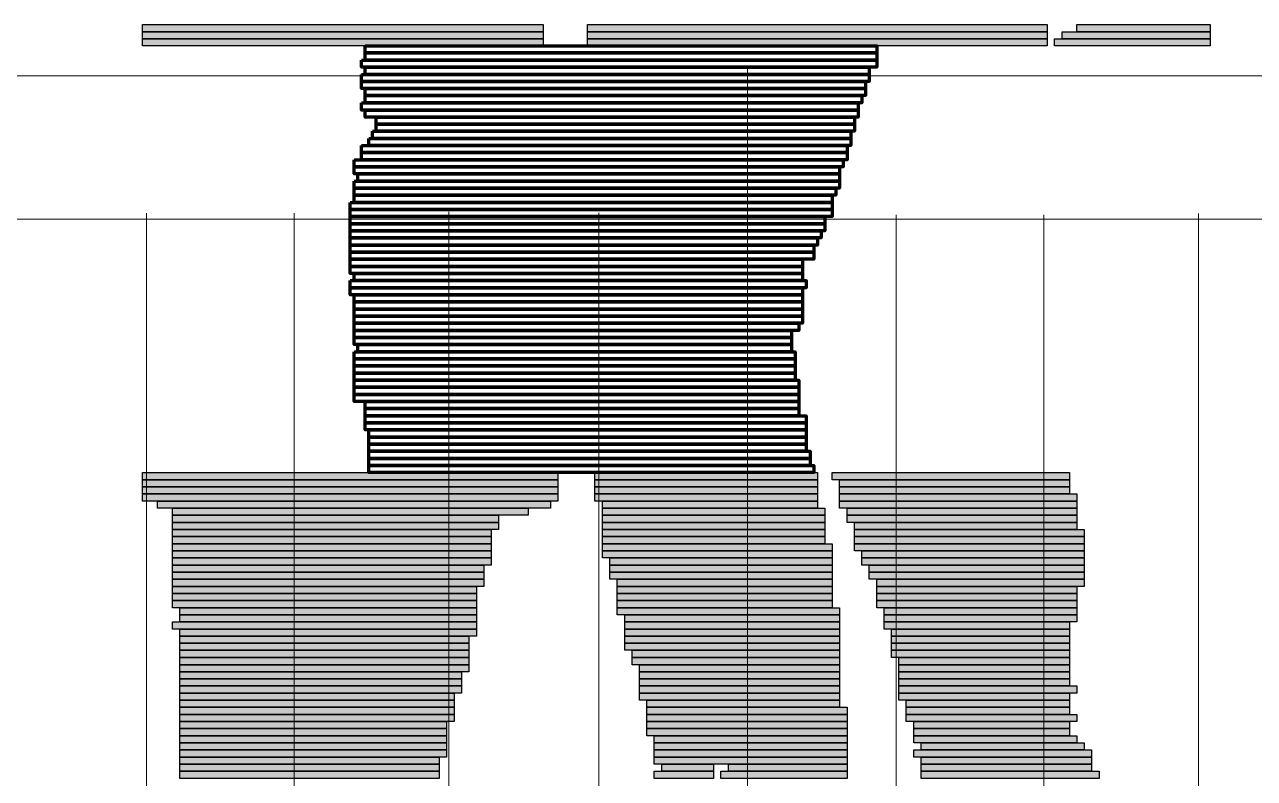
# Model space of a CAD drawing. Header units: millimetres. Extents: x 2 to 42044, y 4087 to 28530.
# Drawn here: x 19372 to 20435, y 15615 to 16267 of the extents above; entities that cross this region are included whole.
import ezdxf

# ---------------------------------------------------------------- set-up
doc = ezdxf.new("R2010")
doc.units = ezdxf.units.MM
doc.header["$LTSCALE"] = 50
doc.layers.add('00_Wand_Bestand', color=7, linetype='Continuous')
doc.layers.add('05_Linien_stark', color=7, linetype='Continuous')

msp = doc.modelspace()

# ---------------------------------------------------------------- hatches: boundary and pattern name
at = {"layer": '00_Wand_Bestand'}
for points in [[(19473.8, 16267), (19820.1, 16267), (19820.1, 16260.9), (19473.8, 16260.9)], [(19858.6, 16267), (20256.2, 16267), (20256.2, 16260.9), (19858.6, 16260.9)], [(20281.8, 16267), (20397.2, 16267), (20397.2, 16260.9), (20281.8, 16260.9)], [(19473.8, 16260.9), (19820.1, 16260.9), (19820.1, 16254.7), (19473.8, 16254.7)], [(19473.8, 16254.7), (19820.1, 16254.7), (19820.1, 16248.6), (19473.8, 16248.6)], [(19858.6, 16260.9), (20256.2, 16260.9), (20256.2, 16254.7), (19858.6, 16254.7)], [(19858.6, 16254.7), (20256.2, 16254.7), (20256.2, 16248.6), (19858.6, 16248.6)], [(20262.6, 16254.7), (20397.2, 16254.7), (20397.2, 16248.6), (20262.6, 16248.6)], [(20269, 16260.9), (20397.2, 16260.9), (20397.2, 16254.7), (20269, 16254.7)], [(19473.8, 15879.7), (19832.9, 15879.7), (19832.9, 15873.5), (19473.8, 15873.5)], [(19473.8, 15873.5), (19832.9, 15873.5), (19832.9, 15867.4), (19473.8, 15867.4)], [(19865, 15879.7), (20057.4, 15879.7), (20057.4, 15873.5), (19865, 15873.5)], [(19865, 15873.5), (20057.4, 15873.5), (20057.4, 15867.4), (19865, 15867.4)], [(20070.2, 15879.7), (20275.4, 15879.7), (20275.4, 15873.5), (20070.2, 15873.5)], [(20076.6, 15873.5), (20275.4, 15873.5), (20275.4, 15867.4), (20076.6, 15867.4)], [(19473.8, 15867.4), (19832.9, 15867.4), (19832.9, 15861.2), (19473.8, 15861.2)], [(19473.8, 15861.2), (19832.9, 15861.2), (19832.9, 15855.1), (19473.8, 15855.1)], [(19865, 15867.4), (20057.4, 15867.4), (20057.4, 15861.2), (19865, 15861.2)], [(19865, 15861.2), (20057.4, 15861.2), (20057.4, 15855.1), (19865, 15855.1)], [(20076.6, 15867.4), (20275.4, 15867.4), (20275.4, 15861.2), (20076.6, 15861.2)], [(20076.6, 15861.2), (20281.8, 15861.2), (20281.8, 15855.1), (20076.6, 15855.1)], [(19486.7, 15855.1), (19826.5, 15855.1), (19826.5, 15848.9), (19486.7, 15848.9)], [(19871.4, 15855.1), (20057.4, 15855.1), (20057.4, 15848.9), (19871.4, 15848.9)], [(20076.6, 15855.1), (20281.8, 15855.1), (20281.8, 15848.9), (20076.6, 15848.9)], [(19499.5, 15848.9), (19807.3, 15848.9), (19807.3, 15842.8), (19499.5, 15842.8)], [(19499.5, 15842.8), (19781.6, 15842.8), (19781.6, 15836.6), (19499.5, 15836.6)], [(19871.4, 15848.9), (20063.8, 15848.9), (20063.8, 15842.8), (19871.4, 15842.8)], [(19871.4, 15842.8), (20063.8, 15842.8), (20063.8, 15836.6), (19871.4, 15836.6)], [(20083, 15848.9), (20281.8, 15848.9), (20281.8, 15842.8), (20083, 15842.8)], [(20083, 15842.8), (20281.8, 15842.8), (20281.8, 15836.6), (20083, 15836.6)], [(19499.5, 15836.6), (19781.6, 15836.6), (19781.6, 15830.4), (19499.5, 15830.4)], [(19499.5, 15830.4), (19775.2, 15830.4), (19775.2, 15824.3), (19499.5, 15824.3)], [(19871.4, 15836.6), (20063.8, 15836.6), (20063.8, 15830.4), (19871.4, 15830.4)], [(19871.4, 15830.4), (20063.8, 15830.4), (20063.8, 15824.3), (19871.4, 15824.3)], [(20089.4, 15836.6), (20281.8, 15836.6), (20281.8, 15830.4), (20089.4, 15830.4)], [(20089.4, 15830.4), (20288.2, 15830.4), (20288.2, 15824.3), (20089.4, 15824.3)], [(19499.5, 15824.3), (19775.2, 15824.3), (19775.2, 15818.2), (19499.5, 15818.2)], [(19499.5, 15818.2), (19775.2, 15818.2), (19775.2, 15812), (19499.5, 15812)], [(19871.4, 15824.3), (20063.8, 15824.3), (20063.8, 15818.2), (19871.4, 15818.2)], [(19871.4, 15818.2), (20070.2, 15818.2), (20070.2, 15812), (19871.4, 15812)], [(20089.4, 15824.3), (20288.2, 15824.3), (20288.2, 15818.2), (20089.4, 15818.2)], [(20089.4, 15818.2), (20288.2, 15818.2), (20288.2, 15812), (20089.4, 15812)], [(19499.5, 15812), (19775.2, 15812), (19775.2, 15805.9), (19499.5, 15805.9)], [(19871.4, 15812), (20070.2, 15812), (20070.2, 15805.9), (19871.4, 15805.9)], [(20095.9, 15812), (20288.2, 15812), (20288.2, 15805.9), (20095.9, 15805.9)], [(19499.5, 15805.9), (19775.2, 15805.9), (19775.2, 15799.7), (19499.5, 15799.7)], [(19499.5, 15799.7), (19768.8, 15799.7), (19768.8, 15793.6), (19499.5, 15793.6)], [(19877.8, 15805.9), (20070.2, 15805.9), (20070.2, 15799.7), (19877.8, 15799.7)], [(19877.8, 15799.7), (20070.2, 15799.7), (20070.2, 15793.6), (19877.8, 15793.6)], [(20095.9, 15805.9), (20288.2, 15805.9), (20288.2, 15799.7), (20095.9, 15799.7)], [(20102.3, 15799.7), (20288.2, 15799.7), (20288.2, 15793.6), (20102.3, 15793.6)], [(19499.5, 15793.6), (19768.8, 15793.6), (19768.8, 15787.4), (19499.5, 15787.4)], [(19499.5, 15787.4), (19768.8, 15787.4), (19768.8, 15781.3), (19499.5, 15781.3)], [(19877.8, 15793.6), (20070.2, 15793.6), (20070.2, 15787.4), (19877.8, 15787.4)], [(19884.2, 15787.4), (20070.2, 15787.4), (20070.2, 15781.3), (19884.2, 15781.3)], [(20102.3, 15793.6), (20288.2, 15793.6), (20288.2, 15787.4), (20102.3, 15787.4)], [(20108.7, 15787.4), (20288.2, 15787.4), (20288.2, 15781.3), (20108.7, 15781.3)], [(19499.5, 15781.3), (19762.4, 15781.3), (19762.4, 15775.1), (19499.5, 15775.1)], [(19499.5, 15775.1), (19762.4, 15775.1), (19762.4, 15769), (19499.5, 15769)], [(19884.2, 15781.3), (20070.2, 15781.3), (20070.2, 15775.1), (19884.2, 15775.1)], [(19884.2, 15775.1), (20070.2, 15775.1), (20070.2, 15769), (19884.2, 15769)], [(20108.7, 15781.3), (20281.8, 15781.3), (20281.8, 15775.1), (20108.7, 15775.1)], [(20108.7, 15775.1), (20281.8, 15775.1), (20281.8, 15769), (20108.7, 15769)], [(19499.5, 15769), (19762.4, 15769), (19762.4, 15762.8), (19499.5, 15762.8)], [(19884.2, 15769), (20070.2, 15769), (20070.2, 15762.8), (19884.2, 15762.8)], [(20108.7, 15769), (20281.8, 15769), (20281.8, 15762.8), (20108.7, 15762.8)], [(19505.9, 15762.8), (19762.4, 15762.8), (19762.4, 15756.7), (19505.9, 15756.7)], [(19505.9, 15756.7), (19762.4, 15756.7), (19762.4, 15750.5), (19505.9, 15750.5)], [(19884.2, 15762.8), (20076.6, 15762.8), (20076.6, 15756.7), (19884.2, 15756.7)], [(19890.7, 15756.7), (20076.6, 15756.7), (20076.6, 15750.5), (19890.7, 15750.5)], [(20115.1, 15762.8), (20281.8, 15762.8), (20281.8, 15756.7), (20115.1, 15756.7)], [(20115.1, 15756.7), (20281.8, 15756.7), (20281.8, 15750.5), (20115.1, 15750.5)], [(19499.5, 15750.5), (19762.4, 15750.5), (19762.4, 15744.4), (19499.5, 15744.4)], [(19505.9, 15744.4), (19762.4, 15744.4), (19762.4, 15738.2), (19505.9, 15738.2)], [(19890.7, 15750.5), (20076.6, 15750.5), (20076.6, 15744.4), (19890.7, 15744.4)], [(19890.7, 15744.4), (20076.6, 15744.4), (20076.6, 15738.2), (19890.7, 15738.2)], [(20115.1, 15750.5), (20275.4, 15750.5), (20275.4, 15744.4), (20115.1, 15744.4)], [(20121.5, 15744.4), (20275.4, 15744.4), (20275.4, 15738.2), (20121.5, 15738.2)], [(19505.9, 15738.2), (19756, 15738.2), (19756, 15732.1), (19505.9, 15732.1)], [(19505.9, 15732.1), (19756, 15732.1), (19756, 15726), (19505.9, 15726)], [(19890.7, 15738.2), (20076.6, 15738.2), (20076.6, 15732.1), (19890.7, 15732.1)], [(19890.7, 15732.1), (20076.6, 15732.1), (20076.6, 15726), (19890.7, 15726)], [(20121.5, 15738.2), (20275.4, 15738.2), (20275.4, 15732.1), (20121.5, 15732.1)], [(20121.5, 15732.1), (20275.4, 15732.1), (20275.4, 15726), (20121.5, 15726)], [(19505.9, 15726), (19756, 15726), (19756, 15719.8), (19505.9, 15719.8)], [(19897.1, 15726), (20076.6, 15726), (20076.6, 15719.8), (19897.1, 15719.8)], [(20121.5, 15726), (20275.4, 15726), (20275.4, 15719.8), (20121.5, 15719.8)], [(19505.9, 15719.8), (19756, 15719.8), (19756, 15713.6), (19505.9, 15713.6)], [(19505.9, 15713.6), (19756, 15713.6), (19756, 15707.5), (19505.9, 15707.5)], [(19897.1, 15719.8), (20076.6, 15719.8), (20076.6, 15713.6), (19897.1, 15713.6)], [(19903.5, 15713.6), (20076.6, 15713.6), (20076.6, 15707.5), (19903.5, 15707.5)], [(20127.9, 15719.8), (20275.4, 15719.8), (20275.4, 15713.6), (20127.9, 15713.6)], [(20127.9, 15713.6), (20275.4, 15713.6), (20275.4, 15707.5), (20127.9, 15707.5)], [(19505.9, 15707.5), (19749.6, 15707.5), (19749.6, 15701.4), (19505.9, 15701.4)], [(19505.9, 15701.4), (19749.6, 15701.4), (19749.6, 15695.2), (19505.9, 15695.2)], [(19903.5, 15707.5), (20076.6, 15707.5), (20076.6, 15701.4), (19903.5, 15701.4)], [(19903.5, 15701.4), (20076.6, 15701.4), (20076.6, 15695.2), (19903.5, 15695.2)], [(20127.9, 15707.5), (20275.4, 15707.5), (20275.4, 15701.4), (20127.9, 15701.4)], [(20127.9, 15701.4), (20275.4, 15701.4), (20275.4, 15695.2), (20127.9, 15695.2)], [(19505.9, 15695.2), (19749.6, 15695.2), (19749.6, 15689.1), (19505.9, 15689.1)], [(19903.5, 15695.2), (20076.6, 15695.2), (20076.6, 15689.1), (19903.5, 15689.1)], [(20127.9, 15695.2), (20281.8, 15695.2), (20281.8, 15689.1), (20127.9, 15689.1)], [(19505.9, 15689.1), (19743.2, 15689.1), (19743.2, 15682.9), (19505.9, 15682.9)], [(19505.9, 15682.9), (19743.2, 15682.9), (19743.2, 15676.8), (19505.9, 15676.8)], [(19903.5, 15689.1), (20076.6, 15689.1), (20076.6, 15682.9), (19903.5, 15682.9)], [(19909.9, 15682.9), (20076.6, 15682.9), (20076.6, 15676.8), (19909.9, 15676.8)], [(20127.9, 15689.1), (20275.4, 15689.1), (20275.4, 15682.9), (20127.9, 15682.9)], [(20134.3, 15682.9), (20275.4, 15682.9), (20275.4, 15676.8), (20134.3, 15676.8)], [(19505.9, 15676.8), (19743.2, 15676.8), (19743.2, 15670.6), (19505.9, 15670.6)], [(19505.9, 15670.6), (19743.2, 15670.6), (19743.2, 15664.5), (19505.9, 15664.5)], [(19909.9, 15676.8), (20083, 15676.8), (20083, 15670.6), (19909.9, 15670.6)], [(19909.9, 15670.6), (20083, 15670.6), (20083, 15664.5), (19909.9, 15664.5)], [(20134.3, 15676.8), (20275.4, 15676.8), (20275.4, 15670.6), (20134.3, 15670.6)], [(20134.3, 15670.6), (20281.8, 15670.6), (20281.8, 15664.5), (20134.3, 15664.5)], [(19505.9, 15664.5), (19736.7, 15664.5), (19736.7, 15658.3), (19505.9, 15658.3)], [(19505.9, 15658.3), (19736.7, 15658.3), (19736.7, 15652.2), (19505.9, 15652.2)], [(19909.9, 15664.5), (20083, 15664.5), (20083, 15658.3), (19909.9, 15658.3)], [(19909.9, 15658.3), (20083, 15658.3), (20083, 15652.2), (19909.9, 15652.2)], [(20140.7, 15664.5), (20275.4, 15664.5), (20275.4, 15658.3), (20140.7, 15658.3)], [(20140.7, 15658.3), (20275.4, 15658.3), (20275.4, 15652.2), (20140.7, 15652.2)], [(19505.9, 15652.2), (19736.7, 15652.2), (19736.7, 15646), (19505.9, 15646)], [(19916.3, 15652.2), (20083, 15652.2), (20083, 15646), (19916.3, 15646)], [(20140.7, 15652.2), (20281.8, 15652.2), (20281.8, 15646), (20140.7, 15646)], [(19505.9, 15646), (19736.7, 15646), (19736.7, 15639.9), (19505.9, 15639.9)], [(19505.9, 15639.9), (19736.7, 15639.9), (19736.7, 15633.7), (19505.9, 15633.7)], [(19916.3, 15646), (20083, 15646), (20083, 15639.9), (19916.3, 15639.9)], [(19916.3, 15639.9), (20083, 15639.9), (20083, 15633.7), (19916.3, 15633.7)], [(20140.7, 15639.9), (20294.6, 15639.9), (20294.6, 15633.7), (20140.7, 15633.7)], [(20147.1, 15646), (20288.2, 15646), (20288.2, 15639.9), (20147.1, 15639.9)], [(19505.9, 15633.7), (19730.3, 15633.7), (19730.3, 15627.6), (19505.9, 15627.6)], [(19505.9, 15627.6), (19730.3, 15627.6), (19730.3, 15621.4), (19505.9, 15621.4)], [(19916.3, 15633.7), (20083, 15633.7), (20083, 15627.6), (19916.3, 15627.6)], [(19922.7, 15627.6), (19967.6, 15627.6), (19967.6, 15621.4), (19922.7, 15621.4)], [(19980.4, 15627.6), (20083, 15627.6), (20083, 15621.4), (19980.4, 15621.4)], [(20147.1, 15633.7), (20294.6, 15633.7), (20294.6, 15627.6), (20147.1, 15627.6)], [(20147.1, 15627.6), (20294.6, 15627.6), (20294.6, 15621.4), (20147.1, 15621.4)], [(19505.9, 15621.4), (19730.3, 15621.4), (19730.3, 15615.3), (19505.9, 15615.3)], [(19916.3, 15621.4), (19967.6, 15621.4), (19967.6, 15615.3), (19916.3, 15615.3)], [(19974, 15621.4), (20083, 15621.4), (20083, 15615.3), (19974, 15615.3)], [(20147.1, 15621.4), (20301, 15621.4), (20301, 15615.3), (20147.1, 15615.3)]]:
    msp.add_hatch(color=7, dxfattribs=at).paths.add_polyline_path(points)

# ---------------------------------------------------------------- linework, layer by layer
for points in [[(19473.8, 16267), (19820.1, 16267), (19820.1, 16260.9), (19473.8, 16260.9)], [(19858.6, 16267), (20256.2, 16267), (20256.2, 16260.9), (19858.6, 16260.9)], [(20281.8, 16267), (20397.2, 16267), (20397.2, 16260.9), (20281.8, 16260.9)], [(19473.8, 16260.9), (19820.1, 16260.9), (19820.1, 16254.7), (19473.8, 16254.7)], [(19473.8, 16254.7), (19820.1, 16254.7), (19820.1, 16248.6), (19473.8, 16248.6)], [(19858.6, 16260.9), (20256.2, 16260.9), (20256.2, 16254.7), (19858.6, 16254.7)], [(19858.6, 16254.7), (20256.2, 16254.7), (20256.2, 16248.6), (19858.6, 16248.6)], [(20262.6, 16254.7), (20397.2, 16254.7), (20397.2, 16248.6), (20262.6, 16248.6)], [(20269, 16260.9), (20397.2, 16260.9), (20397.2, 16254.7), (20269, 16254.7)], [(19473.8, 15879.7), (19832.9, 15879.7), (19832.9, 15873.5), (19473.8, 15873.5)], [(19473.8, 15873.5), (19832.9, 15873.5), (19832.9, 15867.4), (19473.8, 15867.4)], [(19865, 15879.7), (20057.4, 15879.7), (20057.4, 15873.5), (19865, 15873.5)], [(19865, 15873.5), (20057.4, 15873.5), (20057.4, 15867.4), (19865, 15867.4)], [(20070.2, 15879.7), (20275.4, 15879.7), (20275.4, 15873.5), (20070.2, 15873.5)], [(20076.6, 15873.5), (20275.4, 15873.5), (20275.4, 15867.4), (20076.6, 15867.4)], [(19473.8, 15867.4), (19832.9, 15867.4), (19832.9, 15861.2), (19473.8, 15861.2)], [(19473.8, 15861.2), (19832.9, 15861.2), (19832.9, 15855.1), (19473.8, 15855.1)], [(19865, 15867.4), (20057.4, 15867.4), (20057.4, 15861.2), (19865, 15861.2)], [(19865, 15861.2), (20057.4, 15861.2), (20057.4, 15855.1), (19865, 15855.1)], [(20076.6, 15867.4), (20275.4, 15867.4), (20275.4, 15861.2), (20076.6, 15861.2)], [(20076.6, 15861.2), (20281.8, 15861.2), (20281.8, 15855.1), (20076.6, 15855.1)], [(19486.7, 15855.1), (19826.5, 15855.1), (19826.5, 15848.9), (19486.7, 15848.9)], [(19871.4, 15855.1), (20057.4, 15855.1), (20057.4, 15848.9), (19871.4, 15848.9)], [(20076.6, 15855.1), (20281.8, 15855.1), (20281.8, 15848.9), (20076.6, 15848.9)], [(19499.5, 15848.9), (19807.3, 15848.9), (19807.3, 15842.8), (19499.5, 15842.8)], [(19499.5, 15842.8), (19781.6, 15842.8), (19781.6, 15836.6), (19499.5, 15836.6)], [(19871.4, 15848.9), (20063.8, 15848.9), (20063.8, 15842.8), (19871.4, 15842.8)], [(19871.4, 15842.8), (20063.8, 15842.8), (20063.8, 15836.6), (19871.4, 15836.6)], [(20083, 15848.9), (20281.8, 15848.9), (20281.8, 15842.8), (20083, 15842.8)], [(20083, 15842.8), (20281.8, 15842.8), (20281.8, 15836.6), (20083, 15836.6)], [(19499.5, 15836.6), (19781.6, 15836.6), (19781.6, 15830.4), (19499.5, 15830.4)], [(19499.5, 15830.4), (19775.2, 15830.4), (19775.2, 15824.3), (19499.5, 15824.3)], [(19871.4, 15836.6), (20063.8, 15836.6), (20063.8, 15830.4), (19871.4, 15830.4)], [(19871.4, 15830.4), (20063.8, 15830.4), (20063.8, 15824.3), (19871.4, 15824.3)], [(20089.4, 15836.6), (20281.8, 15836.6), (20281.8, 15830.4), (20089.4, 15830.4)], [(20089.4, 15830.4), (20288.2, 15830.4), (20288.2, 15824.3), (20089.4, 15824.3)], [(19499.5, 15824.3), (19775.2, 15824.3), (19775.2, 15818.2), (19499.5, 15818.2)], [(19499.5, 15818.2), (19775.2, 15818.2), (19775.2, 15812), (19499.5, 15812)], [(19871.4, 15824.3), (20063.8, 15824.3), (20063.8, 15818.2), (19871.4, 15818.2)], [(19871.4, 15818.2), (20070.2, 15818.2), (20070.2, 15812), (19871.4, 15812)], [(20089.4, 15824.3), (20288.2, 15824.3), (20288.2, 15818.2), (20089.4, 15818.2)], [(20089.4, 15818.2), (20288.2, 15818.2), (20288.2, 15812), (20089.4, 15812)], [(19499.5, 15812), (19775.2, 15812), (19775.2, 15805.9), (19499.5, 15805.9)], [(19871.4, 15812), (20070.2, 15812), (20070.2, 15805.9), (19871.4, 15805.9)], [(20095.9, 15812), (20288.2, 15812), (20288.2, 15805.9), (20095.9, 15805.9)], [(19499.5, 15805.9), (19775.2, 15805.9), (19775.2, 15799.7), (19499.5, 15799.7)], [(19499.5, 15799.7), (19768.8, 15799.7), (19768.8, 15793.6), (19499.5, 15793.6)], [(19877.8, 15805.9), (20070.2, 15805.9), (20070.2, 15799.7), (19877.8, 15799.7)], [(19877.8, 15799.7), (20070.2, 15799.7), (20070.2, 15793.6), (19877.8, 15793.6)], [(20095.9, 15805.9), (20288.2, 15805.9), (20288.2, 15799.7), (20095.9, 15799.7)], [(20102.3, 15799.7), (20288.2, 15799.7), (20288.2, 15793.6), (20102.3, 15793.6)], [(19499.5, 15793.6), (19768.8, 15793.6), (19768.8, 15787.4), (19499.5, 15787.4)], [(19499.5, 15787.4), (19768.8, 15787.4), (19768.8, 15781.3), (19499.5, 15781.3)], [(19877.8, 15793.6), (20070.2, 15793.6), (20070.2, 15787.4), (19877.8, 15787.4)], [(19884.2, 15787.4), (20070.2, 15787.4), (20070.2, 15781.3), (19884.2, 15781.3)], [(20102.3, 15793.6), (20288.2, 15793.6), (20288.2, 15787.4), (20102.3, 15787.4)], [(20108.7, 15787.4), (20288.2, 15787.4), (20288.2, 15781.3), (20108.7, 15781.3)], [(19499.5, 15781.3), (19762.4, 15781.3), (19762.4, 15775.1), (19499.5, 15775.1)], [(19499.5, 15775.1), (19762.4, 15775.1), (19762.4, 15769), (19499.5, 15769)], [(19884.2, 15781.3), (20070.2, 15781.3), (20070.2, 15775.1), (19884.2, 15775.1)], [(19884.2, 15775.1), (20070.2, 15775.1), (20070.2, 15769), (19884.2, 15769)], [(20108.7, 15781.3), (20281.8, 15781.3), (20281.8, 15775.1), (20108.7, 15775.1)], [(20108.7, 15775.1), (20281.8, 15775.1), (20281.8, 15769), (20108.7, 15769)], [(19499.5, 15769), (19762.4, 15769), (19762.4, 15762.8), (19499.5, 15762.8)], [(19884.2, 15769), (20070.2, 15769), (20070.2, 15762.8), (19884.2, 15762.8)], [(20108.7, 15769), (20281.8, 15769), (20281.8, 15762.8), (20108.7, 15762.8)], [(19505.9, 15762.8), (19762.4, 15762.8), (19762.4, 15756.7), (19505.9, 15756.7)], [(19505.9, 15756.7), (19762.4, 15756.7), (19762.4, 15750.5), (19505.9, 15750.5)], [(19884.2, 15762.8), (20076.6, 15762.8), (20076.6, 15756.7), (19884.2, 15756.7)], [(19890.7, 15756.7), (20076.6, 15756.7), (20076.6, 15750.5), (19890.7, 15750.5)], [(20115.1, 15762.8), (20281.8, 15762.8), (20281.8, 15756.7), (20115.1, 15756.7)], [(20115.1, 15756.7), (20281.8, 15756.7), (20281.8, 15750.5), (20115.1, 15750.5)], [(19499.5, 15750.5), (19762.4, 15750.5), (19762.4, 15744.4), (19499.5, 15744.4)], [(19505.9, 15744.4), (19762.4, 15744.4), (19762.4, 15738.2), (19505.9, 15738.2)], [(19890.7, 15750.5), (20076.6, 15750.5), (20076.6, 15744.4), (19890.7, 15744.4)], [(19890.7, 15744.4), (20076.6, 15744.4), (20076.6, 15738.2), (19890.7, 15738.2)], [(20115.1, 15750.5), (20275.4, 15750.5), (20275.4, 15744.4), (20115.1, 15744.4)], [(20121.5, 15744.4), (20275.4, 15744.4), (20275.4, 15738.2), (20121.5, 15738.2)], [(19505.9, 15738.2), (19756, 15738.2), (19756, 15732.1), (19505.9, 15732.1)], [(19505.9, 15732.1), (19756, 15732.1), (19756, 15726), (19505.9, 15726)], [(19890.7, 15738.2), (20076.6, 15738.2), (20076.6, 15732.1), (19890.7, 15732.1)], [(19890.7, 15732.1), (20076.6, 15732.1), (20076.6, 15726), (19890.7, 15726)], [(20121.5, 15738.2), (20275.4, 15738.2), (20275.4, 15732.1), (20121.5, 15732.1)], [(20121.5, 15732.1), (20275.4, 15732.1), (20275.4, 15726), (20121.5, 15726)], [(19505.9, 15726), (19756, 15726), (19756, 15719.8), (19505.9, 15719.8)], [(19897.1, 15726), (20076.6, 15726), (20076.6, 15719.8), (19897.1, 15719.8)], [(20121.5, 15726), (20275.4, 15726), (20275.4, 15719.8), (20121.5, 15719.8)], [(19505.9, 15719.8), (19756, 15719.8), (19756, 15713.6), (19505.9, 15713.6)], [(19505.9, 15713.6), (19756, 15713.6), (19756, 15707.5), (19505.9, 15707.5)], [(19897.1, 15719.8), (20076.6, 15719.8), (20076.6, 15713.6), (19897.1, 15713.6)], [(19903.5, 15713.6), (20076.6, 15713.6), (20076.6, 15707.5), (19903.5, 15707.5)], [(20127.9, 15719.8), (20275.4, 15719.8), (20275.4, 15713.6), (20127.9, 15713.6)], [(20127.9, 15713.6), (20275.4, 15713.6), (20275.4, 15707.5), (20127.9, 15707.5)], [(19505.9, 15707.5), (19749.6, 15707.5), (19749.6, 15701.4), (19505.9, 15701.4)], [(19505.9, 15701.4), (19749.6, 15701.4), (19749.6, 15695.2), (19505.9, 15695.2)], [(19903.5, 15707.5), (20076.6, 15707.5), (20076.6, 15701.4), (19903.5, 15701.4)], [(19903.5, 15701.4), (20076.6, 15701.4), (20076.6, 15695.2), (19903.5, 15695.2)], [(20127.9, 15707.5), (20275.4, 15707.5), (20275.4, 15701.4), (20127.9, 15701.4)], [(20127.9, 15701.4), (20275.4, 15701.4), (20275.4, 15695.2), (20127.9, 15695.2)], [(19505.9, 15695.2), (19749.6, 15695.2), (19749.6, 15689.1), (19505.9, 15689.1)], [(19903.5, 15695.2), (20076.6, 15695.2), (20076.6, 15689.1), (19903.5, 15689.1)], [(20127.9, 15695.2), (20281.8, 15695.2), (20281.8, 15689.1), (20127.9, 15689.1)], [(19505.9, 15689.1), (19743.2, 15689.1), (19743.2, 15682.9), (19505.9, 15682.9)], [(19505.9, 15682.9), (19743.2, 15682.9), (19743.2, 15676.8), (19505.9, 15676.8)], [(19903.5, 15689.1), (20076.6, 15689.1), (20076.6, 15682.9), (19903.5, 15682.9)], [(19909.9, 15682.9), (20076.6, 15682.9), (20076.6, 15676.8), (19909.9, 15676.8)], [(20127.9, 15689.1), (20275.4, 15689.1), (20275.4, 15682.9), (20127.9, 15682.9)], [(20134.3, 15682.9), (20275.4, 15682.9), (20275.4, 15676.8), (20134.3, 15676.8)], [(19505.9, 15676.8), (19743.2, 15676.8), (19743.2, 15670.6), (19505.9, 15670.6)], [(19505.9, 15670.6), (19743.2, 15670.6), (19743.2, 15664.5), (19505.9, 15664.5)], [(19909.9, 15676.8), (20083, 15676.8), (20083, 15670.6), (19909.9, 15670.6)], [(19909.9, 15670.6), (20083, 15670.6), (20083, 15664.5), (19909.9, 15664.5)], [(20134.3, 15676.8), (20275.4, 15676.8), (20275.4, 15670.6), (20134.3, 15670.6)], [(20134.3, 15670.6), (20281.8, 15670.6), (20281.8, 15664.5), (20134.3, 15664.5)], [(19505.9, 15664.5), (19736.7, 15664.5), (19736.7, 15658.3), (19505.9, 15658.3)], [(19505.9, 15658.3), (19736.7, 15658.3), (19736.7, 15652.2), (19505.9, 15652.2)], [(19909.9, 15664.5), (20083, 15664.5), (20083, 15658.3), (19909.9, 15658.3)], [(19909.9, 15658.3), (20083, 15658.3), (20083, 15652.2), (19909.9, 15652.2)], [(20140.7, 15664.5), (20275.4, 15664.5), (20275.4, 15658.3), (20140.7, 15658.3)], [(20140.7, 15658.3), (20275.4, 15658.3), (20275.4, 15652.2), (20140.7, 15652.2)], [(19505.9, 15652.2), (19736.7, 15652.2), (19736.7, 15646), (19505.9, 15646)], [(19916.3, 15652.2), (20083, 15652.2), (20083, 15646), (19916.3, 15646)], [(20140.7, 15652.2), (20281.8, 15652.2), (20281.8, 15646), (20140.7, 15646)], [(19505.9, 15646), (19736.7, 15646), (19736.7, 15639.9), (19505.9, 15639.9)], [(19505.9, 15639.9), (19736.7, 15639.9), (19736.7, 15633.7), (19505.9, 15633.7)], [(19916.3, 15646), (20083, 15646), (20083, 15639.9), (19916.3, 15639.9)], [(19916.3, 15639.9), (20083, 15639.9), (20083, 15633.7), (19916.3, 15633.7)], [(20140.7, 15639.9), (20294.6, 15639.9), (20294.6, 15633.7), (20140.7, 15633.7)], [(20147.1, 15646), (20288.2, 15646), (20288.2, 15639.9), (20147.1, 15639.9)], [(19505.9, 15633.7), (19730.3, 15633.7), (19730.3, 15627.6), (19505.9, 15627.6)], [(19505.9, 15627.6), (19730.3, 15627.6), (19730.3, 15621.4), (19505.9, 15621.4)], [(19916.3, 15633.7), (20083, 15633.7), (20083, 15627.6), (19916.3, 15627.6)], [(19922.7, 15627.6), (19967.6, 15627.6), (19967.6, 15621.4), (19922.7, 15621.4)], [(19980.4, 15627.6), (20083, 15627.6), (20083, 15621.4), (19980.4, 15621.4)], [(20147.1, 15633.7), (20294.6, 15633.7), (20294.6, 15627.6), (20147.1, 15627.6)], [(20147.1, 15627.6), (20294.6, 15627.6), (20294.6, 15621.4), (20147.1, 15621.4)], [(19505.9, 15621.4), (19730.3, 15621.4), (19730.3, 15615.3), (19505.9, 15615.3)], [(19916.3, 15621.4), (19967.6, 15621.4), (19967.6, 15615.3), (19916.3, 15615.3)], [(19974, 15621.4), (20083, 15621.4), (20083, 15615.3), (19974, 15615.3)], [(20147.1, 15621.4), (20301, 15621.4), (20301, 15615.3), (20147.1, 15615.3)]]:
    msp.add_lwpolyline(points, close=True, dxfattribs=at)
at = {"layer": '05_Linien_stark', "lineweight": 15}
for p, q in [((20999.2, 16222.7), (18999.2, 16222.7)), ((19997, 16229.6), (19997, 15119.6)), ((19738.6, 16105.2), (19738.6, 15223.9)), ((19868.3, 16104.3), (19868.3, 15223)), ((20990.6, 16098.7), (18999.6, 16098.7)), ((19477.2, 16104), (19477.2, 15222.7)), ((19604.7, 16104.1), (19604.7, 15222.7)), ((20125.6, 16102.5), (20125.6, 15221.1)), ((20253.1, 16102.5), (20253.1, 15221.2)), ((20387, 16103.7), (20387, 15222.3))]:
    msp.add_line(p, q, dxfattribs=at)
at = {"layer": '05_Linien_stark', "lineweight": 211}
for points in [[(19666.2, 16248.6), (20108.7, 16248.6), (20108.7, 16242.5), (19666.2, 16242.5)], [(19663, 16236.3), (20108.7, 16236.3), (20108.7, 16230.1), (19663, 16230.1)], [(19666.2, 16242.5), (20108.7, 16242.5), (20108.7, 16236.3), (19666.2, 16236.3)], [(19663, 16224), (20102.3, 16224), (20102.3, 16217.8), (19663, 16217.8)], [(19666.2, 16230.1), (20102.3, 16230.1), (20102.3, 16224), (19666.2, 16224)], [(19663, 16217.8), (20099, 16217.8), (20099, 16211.7), (19663, 16211.7)], [(19666.2, 16211.7), (20099.1, 16211.7), (20099.1, 16205.6), (19666.2, 16205.6)], [(19666.2, 16205.6), (20095.8, 16205.6), (20095.8, 16199.4), (19666.2, 16199.4)], [(19663, 16199.4), (20092.7, 16199.4), (20092.7, 16193.2), (19663, 16193.2)], [(19666.2, 16193.2), (20092.6, 16193.2), (20092.6, 16187.1), (19666.2, 16187.1)], [(19675.8, 16187.1), (20089.4, 16187.1), (20089.4, 16181), (19675.8, 16181)], [(19675.8, 16181), (20089.4, 16181), (20089.4, 16174.8), (19675.8, 16174.8)], [(19669.4, 16168.7), (20086.2, 16168.7), (20086.2, 16162.5), (19669.4, 16162.5)], [(19672.6, 16174.8), (20086.2, 16174.8), (20086.2, 16168.7), (19672.6, 16168.7)], [(19663, 16162.5), (20083, 16162.5), (20083, 16156.4), (19663, 16156.4)], [(19656.6, 16150.2), (20079.8, 16150.2), (20079.8, 16144.1), (19656.6, 16144.1)], [(19663, 16156.4), (20083, 16156.4), (20083, 16150.2), (19663, 16150.2)], [(19656.6, 16144.1), (20076.6, 16144.1), (20076.6, 16137.9), (19656.6, 16137.9)], [(19659.8, 16137.9), (20076.6, 16137.9), (20076.6, 16131.8), (19659.8, 16131.8)], [(19656.6, 16131.8), (20076.6, 16131.8), (20076.6, 16125.6), (19656.6, 16125.6)], [(19656.6, 16125.6), (20073.4, 16125.6), (20073.4, 16119.5), (19656.6, 16119.5)], [(19656.6, 16119.5), (20070.2, 16119.5), (20070.2, 16113.3), (19656.6, 16113.3)], [(19653.4, 16113.3), (20070.2, 16113.3), (20070.2, 16107.2), (19653.4, 16107.2)], [(19653.4, 16107.2), (20070.2, 16107.2), (20070.2, 16101), (19653.4, 16101)], [(19653.4, 16101), (20063.8, 16101), (20063.8, 16094.9), (19653.4, 16094.9)], [(19653.4, 16094.9), (20063.8, 16094.9), (20063.8, 16088.7), (19653.4, 16088.7)], [(19653.4, 16088.8), (20060.6, 16088.8), (20060.6, 16082.6), (19653.4, 16082.6)], [(19653.4, 16082.6), (20057.4, 16082.6), (20057.4, 16076.4), (19653.4, 16076.4)], [(19653.4, 16076.4), (20054.2, 16076.4), (20054.2, 16070.3), (19653.4, 16070.3)], [(19653.4, 16070.3), (20054.2, 16070.3), (20054.2, 16064.1), (19653.4, 16064.1)], [(19653.4, 16064.1), (20044.6, 16064.1), (20044.6, 16058), (19653.4, 16058)], [(19653.4, 16058), (20044.6, 16058), (20044.6, 16051.8), (19653.4, 16051.8)], [(19656.6, 16051.8), (20044.6, 16051.8), (20044.6, 16045.7), (19656.6, 16045.7)], [(19653.4, 16045.7), (20047.8, 16045.7), (20047.8, 16039.5), (19653.4, 16039.5)], [(19653.4, 16039.5), (20044.6, 16039.5), (20044.6, 16033.4), (19653.4, 16033.4)], [(19656.6, 16033.4), (20044.6, 16033.4), (20044.6, 16027.2), (19656.6, 16027.2)], [(19656.6, 16027.2), (20044.6, 16027.2), (20044.6, 16021.1), (19656.6, 16021.1)], [(19656.6, 16021.1), (20044.6, 16021.1), (20044.6, 16014.9), (19656.6, 16014.9)], [(19656.6, 16014.9), (20044.6, 16014.9), (20044.6, 16008.8), (19656.6, 16008.8)], [(19656.6, 16008.8), (20041.4, 16008.8), (20041.4, 16002.6), (19656.6, 16002.6)], [(19656.6, 16002.6), (20034.9, 16002.6), (20034.9, 15996.5), (19656.6, 15996.5)], [(19656.6, 15996.5), (20034.9, 15996.5), (20034.9, 15990.3), (19656.6, 15990.3)], [(19659.8, 15990.3), (20034.9, 15990.3), (20034.9, 15984.2), (19659.8, 15984.2)], [(19656.6, 15984.2), (20038.1, 15984.2), (20038.1, 15978), (19656.6, 15978)], [(19656.6, 15978), (20038.1, 15978), (20038.1, 15971.9), (19656.6, 15971.9)], [(19656.6, 15971.9), (20038.1, 15971.9), (20038.1, 15965.7), (19656.6, 15965.7)], [(19656.6, 15965.7), (20038.1, 15965.7), (20038.1, 15959.6), (19656.6, 15959.6)], [(19656.6, 15959.6), (20041.4, 15959.6), (20041.4, 15953.5), (19656.6, 15953.5)], [(19656.6, 15953.5), (20041.4, 15953.5), (20041.4, 15947.3), (19656.6, 15947.3)], [(19656.6, 15947.3), (20041.4, 15947.3), (20041.4, 15941.1), (19656.6, 15941.1)], [(19666.2, 15941.1), (20041.4, 15941.1), (20041.4, 15935), (19666.2, 15935)], [(19666.2, 15935), (20041.4, 15935), (20041.4, 15928.9), (19666.2, 15928.9)], [(19666.2, 15928.9), (20047.8, 15928.9), (20047.8, 15922.7), (19666.2, 15922.7)], [(19666.2, 15922.7), (20047.8, 15922.7), (20047.8, 15916.6), (19666.2, 15916.6)], [(19669.4, 15916.6), (20047.8, 15916.6), (20047.8, 15910.4), (19669.4, 15910.4)], [(19669.4, 15910.4), (20047.8, 15910.4), (20047.8, 15904.3), (19669.4, 15904.3)], [(19669.4, 15904.3), (20047.8, 15904.3), (20047.8, 15898.1), (19669.4, 15898.1)], [(19669.4, 15898.1), (20051, 15898.1), (20051, 15892), (19669.4, 15892)], [(19669.4, 15892), (20051, 15892), (20051, 15885.8), (19669.4, 15885.8)], [(19669.4, 15885.8), (20054.2, 15885.8), (20054.2, 15879.7), (19669.4, 15879.7)]]:
    msp.add_lwpolyline(points, close=True, dxfattribs=at)

doc.saveas('drawing.dxf')
